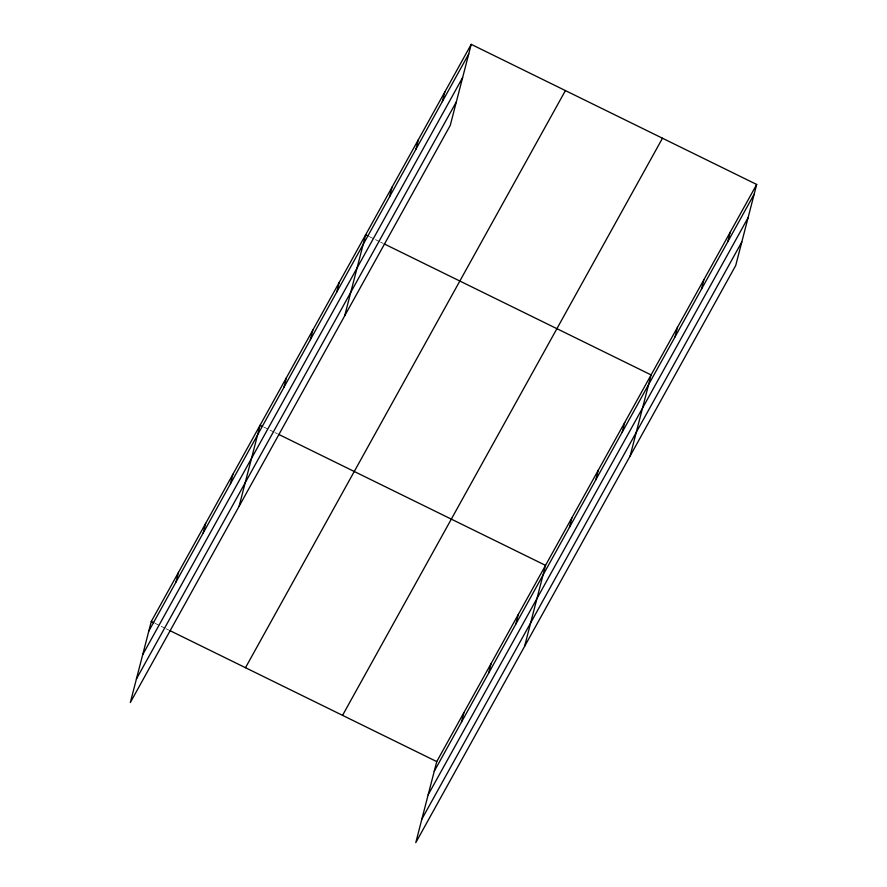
<?xml version="1.0" encoding="UTF-8"?>
<svg xmlns="http://www.w3.org/2000/svg" width="887" height="887" viewBox="0 0 887 887"><rect width="100%" height="100%" fill="white"/><g stroke="black" fill="none" stroke-linecap="round" stroke-linejoin="round"><path stroke-width="0.67" stroke-dasharray="4.43 3.33" d="M369.358 236.629L374.314 239.058M375.556 239.667L379.27 241.497M380.512 242.107L382.996 243.315M263.783 427.079L268.739 429.508M269.981 430.117L273.695 431.947M274.937 432.557L277.42 433.765M155.003 623.295L159.959 625.734M161.201 626.344L164.927 628.162M166.157 628.772L168.641 629.992"/><path stroke-width="1.33" d="M471.219 44.35L151.289 621.477L130.322 702.537L450.252 125.411L471.219 44.35L756.678 184.463L735.711 265.523L415.781 842.65L436.748 761.589L756.678 184.463M175.981 582.072L178.487 572.414M203.178 533.009L205.673 523.363M230.376 483.958L232.871 474.301M239.102 506.311L260.068 425.25L262.541 426.47M283.962 387.286L286.457 377.64M310.35 339.677L312.856 330.031M336.75 292.067L339.244 282.41M344.677 315.861L365.644 234.8L368.116 236.02M389.537 196.836L392.032 187.19M415.936 149.227L418.431 139.581M442.325 101.617L444.819 91.96M461.451 722.184L463.945 712.538M488.637 673.133L491.132 663.476M515.835 624.071L518.33 614.425M524.561 646.423L545.527 565.363L278.651 434.375M569.421 527.41L571.915 517.753M595.82 479.789L598.315 470.143M622.208 432.18L624.703 422.534M630.136 455.973L651.102 374.913L384.237 243.925M674.996 336.96L677.491 327.303M701.395 289.339L703.89 279.693M727.783 241.73L730.278 232.084M148.794 631.123L468.724 53.996M142.696 654.684L462.626 77.568M136.421 678.965L456.35 101.85M245.488 667.711L565.418 90.585M342.548 715.354L662.478 138.228M434.253 771.235L754.183 194.12M428.155 794.807L748.085 217.681M421.879 819.089L741.809 241.963M151.289 621.477L153.761 622.685M169.883 630.602L436.748 761.589"/></g></svg>
